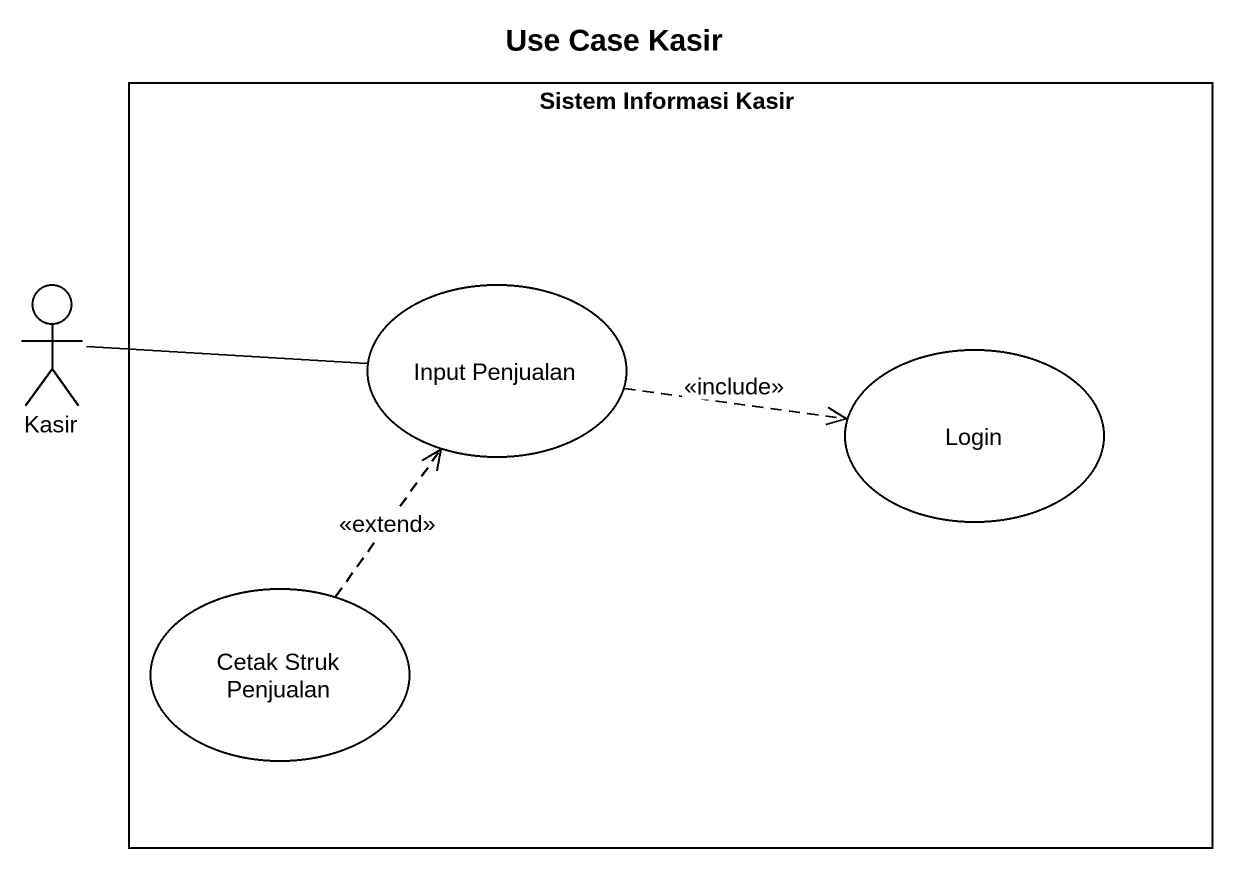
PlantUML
@startuml
title Use Case Kasir
rectangle "Sistem Informasi Kasir" as Sistem_Informasi_Kasir {
  usecase "Input Penjualan" as Input_Penjualan
  usecase Login
  usecase "Cetak Struk Penjualan" as Cetak_Struk_Penjualan
}
actor Kasir
Kasir -right- Input_Penjualan
Input_Penjualan .right.> Login : <<include>>
Cetak_Struk_Penjualan .up.> Input_Penjualan : <<extend>>
@enduml
